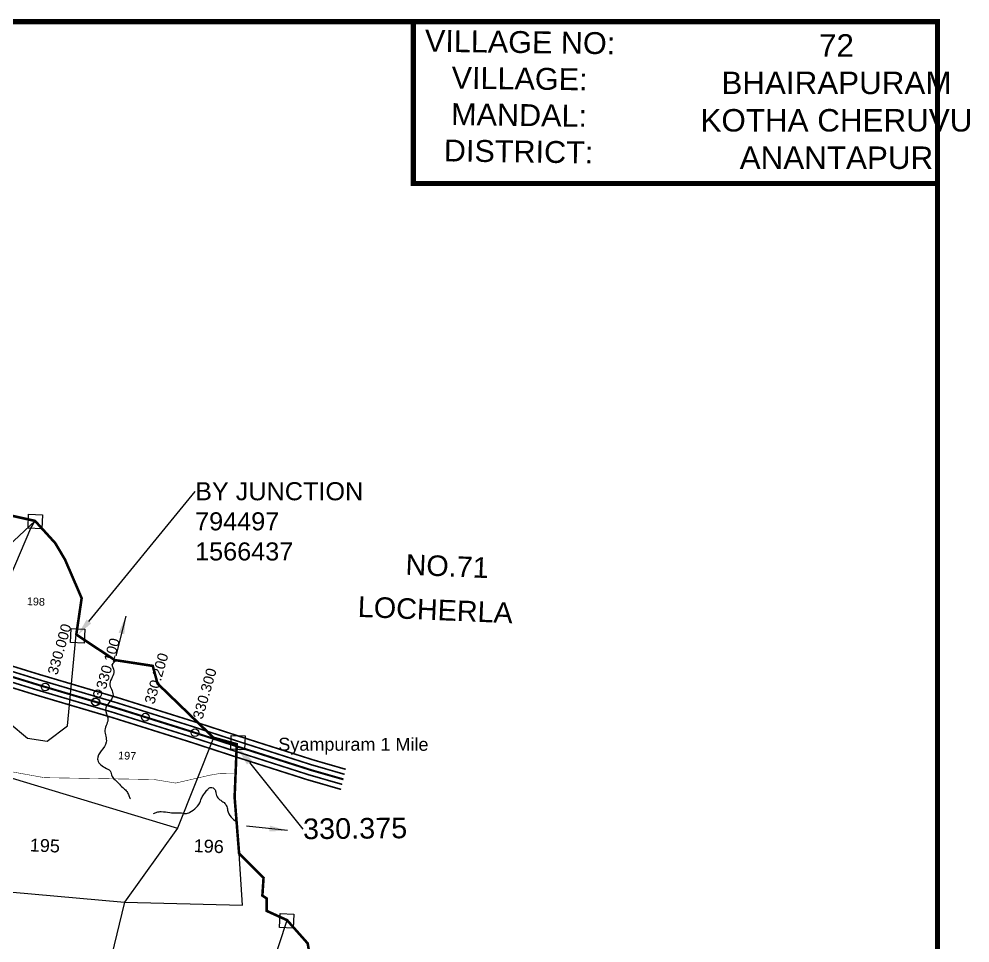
# Model space of a CAD drawing. Header units: feet. Extents: x 791111 to 796227, y 1559709 to 1567976.
# Drawn here: x 794383 to 796227, y 1565830 to 1567621 of the extents above; entities that cross this region are included whole.
import ezdxf
from ezdxf import colors
from ezdxf.entities.mleader import LeaderData, LeaderLine
from ezdxf.enums import TextEntityAlignment as Align
from ezdxf.math import Vec2, Vec3

# ---------------------------------------------------------------- set-up
doc = ezdxf.new("R2010")
doc.units = ezdxf.units.FT
doc.header["$LTSCALE"] = 15
doc.header["$MEASUREMENT"] = 0
doc.header["$PDMODE"] = 32
doc.header["$PDSIZE"] = 15
doc.linetypes.add('HIDDEN2', pattern=[0.1875, 0.125, -0.0625])
for name, color, linetype in [('CANAL1', 7, 'Continuous'), ('CRDS STONES', 7, 'Continuous'), ('CSMark', 72, 'Continuous'), ('PLOT', 7, 'Continuous'), ('PLOT NO', 7, 'Continuous'), ('ROADS', 6, 'Continuous'), ('TANKS-STREAM', 4, 'Continuous'), ('TEXT', 1, 'Continuous'), ('VILLAGE STONES', 240, 'Continuous')]:
    doc.layers.add(name, color=color, linetype=linetype)
doc.layers.add('VILLAGE BOUNDRY', color=5, linetype='HIDDEN2', lineweight=100)
doc.styles.get("Standard").update_dxf_attribs({"font": 'arial.ttf'})
doc.dimstyles.get("Standard").update_dxf_attribs({"dimtxt": 0.18, "dimasz": 35, "dimexe": 0.18, "dimexo": 0.0625, "dimgap": 0.09, "dimtad": 0, "dimtih": 1, "dimtoh": 1, "dimdec": 4, "dimzin": 0, "dimdsep": 46, "dimtxsty": 'Standard', "dimcen": 0.09, "dimadec": 0, "dimazin": 0, "dimtfac": 1, "dimtdec": 4, "dimtofl": 0, "dimtmove": 0, "dimatfit": 3, "dimfxl": 1, "dimtolj": 1, "dimtzin": 0, "dimarcsym": 0})

msp = doc.modelspace()

# ---------------------------------------------------------------- linework, layer by layer
at = {"layer": 'CANAL1', "color": 5, "const_width": 3}
for points in [[(794260, 1566390.2), (794421.5, 1566340.3), (794571.8, 1566295.9), (794719.7, 1566249.5), (794818.6, 1566217.3), (794951.4, 1566174.9), (795014.5, 1566156.8)], [(794254, 1566371.1), (794415.7, 1566321.2), (794566, 1566276.7), (794713.6, 1566230.4), (794812.5, 1566198.3), (794945.6, 1566155.7), (795010, 1566137.2)]]:
    msp.add_lwpolyline(points, dxfattribs=at)
at = {"layer": 'CANAL1', "color": 1, "const_width": 3}
for points in [[(794262.9, 1566399.7), (794424.4, 1566349.9), (794574.7, 1566305.4), (794722.7, 1566259), (794821.7, 1566226.8), (794954.3, 1566184.5), (795016.7, 1566166.5)], [(794251, 1566361.5), (794412.8, 1566311.6), (794563, 1566267.2), (794710.5, 1566220.9), (794809.4, 1566188.7), (794942.7, 1566146.2), (795007.8, 1566127.5)]]:
    msp.add_lwpolyline(points, dxfattribs=at)
at = {"layer": 'CANAL1', "color": 1, "linetype": 'HIDDEN2', "ltscale": 5, "const_width": 4}
msp.add_lwpolyline([(794257, 1566380.6), (794418.6, 1566330.8), (794532.2, 1566297.1), (794568.9, 1566286.3), (794716.6, 1566239.9), (794815.6, 1566207.8), (794948.5, 1566165.3), (795012.3, 1566147)], dxfattribs=at)
at = {"layer": 'CSMark', "color": 3}
for p in [(794434.2, 1566326.1), (794531.5, 1566297.3), (794532.2, 1566297.1), (794628.4, 1566267.6), (794724.4, 1566237.4)]:
    msp.add_point(p, dxfattribs=at)
at = {"layer": 'CSMark', "color": 2}
msp.add_point((794536, 1566313), dxfattribs=at)
at = {"layer": 'PLOT', "lineweight": -2}
for points in [[(794267.6, 1566284.9), (794328, 1566286.5), (794366.5, 1566539.4), (794406.5, 1566634.1), (794414.4, 1566648.1), (794174.3, 1566423.4), (794076.6, 1566336.8)], [(794328, 1566286.5), (794400.1, 1566226.6), (794438.2, 1566221.1), (794477.6, 1566250.5), (794494.4, 1566427.7)], [(793762.8, 1566293), (793652.3, 1566197.9), (793682.8, 1566197.9), (793987, 1565989.3), (794320.3, 1565933), (794588.1, 1565908.6), (794816.5, 1565903), (794810, 1566003.1)], [(794760.6, 1566227.6), (794690.3, 1566052.4), (794588.1, 1565908.6)], [(793652.3, 1566197.9), (793551.8, 1566087), (793681.1, 1566086.2), (793833.3, 1566061.9), (793974.2, 1565751.1), (794282.5, 1565709.1), (794532.5, 1565679.6), (794807, 1565581.3), (794903, 1565874)], [(794286, 1566174.7), (794690.3, 1566052.4)], [(794588.1, 1565908.6), (794532.5, 1565679.6), (794510.4, 1565515.5)]]:
    msp.add_lwpolyline(points, dxfattribs=at)
at = {"layer": 'ROADS', "linetype": 'HIDDEN2', "lineweight": -2, "ltscale": 10, "const_width": 1}
msp.add_lwpolyline([(793750.2, 1566281.2), (793801.2, 1566282), (793820.8, 1566275.4), (793928.1, 1566249), (794034.1, 1566198.9), (794218.8, 1566181.3), (794275.3, 1566166.2), (794333.6, 1566168.1), (794432.5, 1566150.3), (794645.3, 1566146.7), (794687, 1566139.8), (794753.3, 1566155.1), (794773.8, 1566158.6), (794800.3, 1566158.4)], dxfattribs=at)
at = {"layer": 'TANKS-STREAM', "lineweight": -2}
for points in [[(794572, 1566377.4), (794564.1, 1566369.7), (794567.4, 1566357.1), (794559.4, 1566332.9), (794565.7, 1566310.4), (794550.8, 1566282.3), (794555.6, 1566266.1), (794549.9, 1566242.1), (794552.5, 1566219.2), (794535.5, 1566186.3), (794549.7, 1566169.8), (794559.8, 1566163.3), (794563.8, 1566152.8), (794571.8, 1566144), (794578.3, 1566137.4), (794586.4, 1566129.4), (794592.2, 1566123.2), (794596.3, 1566115.4), (794599.2, 1566109.3)], [(794644.2, 1566080.9), (794650.6, 1566083.4), (794659.1, 1566084.5), (794675.4, 1566082.7), (794690.1, 1566082.1), (794700.8, 1566081.6), (794705.6, 1566080.6), (794714.5, 1566083.3), (794735.3, 1566104.9), (794738.4, 1566113.3), (794743.5, 1566120.4), (794749.2, 1566127.5), (794754.2, 1566131), (794763.6, 1566126.9), (794764.8, 1566120.6), (794768.6, 1566111.4), (794774.4, 1566106.4), (794782.6, 1566100.4), (794786.8, 1566091.8), (794788.7, 1566083.2), (794797.2, 1566071.3), (794805.7, 1566063.3)]]:
    msp.add_spline(points, degree=3, dxfattribs=at)
at = {"layer": 'VILLAGE BOUNDRY', "lineweight": -2, "ltscale": 10, "const_width": 5}
msp.add_lwpolyline([(794110.1, 1566715.7), (794414.4, 1566648.1), (794453.6, 1566605), (794472.5, 1566573.1), (794504.8, 1566498.3), (794494.4, 1566427.7), (794569, 1566378.3), (794642.6, 1566367), (794651.9, 1566332.7), (794760.6, 1566227.6), (794805.5, 1566215.2), (794801.3, 1566112.4), (794810, 1566003.1), (794857.4, 1565956.1), (794855.1, 1565921.7), (794863.3, 1565916.2), (794863.4, 1565892), (794903, 1565874), (794942.9, 1565829), (794957.2, 1565748.3)], dxfattribs=at)
at = {"layer": 'VILLAGE STONES', "color": 5, "lineweight": -3, "const_width": 10}
for points in [[(796163.8, 1567616.1), (791116.2, 1567616.1), (791116.2, 1559714.2), (796163.8, 1559714.2)], [(795147.8, 1567616.1), (796163.8, 1567616.1), (796163.8, 1567302.2), (795147.8, 1567302.2)]]:
    msp.add_lwpolyline(points, close=True, dxfattribs=at)
at = {"layer": 'VILLAGE STONES', "lineweight": -2}
for points in [[(794401.9, 1566661.1), (794428.6, 1566660), (794427.5, 1566633), (794400.8, 1566634.1)], [(794484.2, 1566439.4), (794510.9, 1566438.2), (794509.8, 1566411.2), (794483.1, 1566412.3)], [(794794.9, 1566232.3), (794821.5, 1566231.2), (794820.4, 1566204.2), (794793.7, 1566205.3)], [(794889.3, 1565886.7), (794916, 1565885.6), (794914.9, 1565858.6), (794888.2, 1565859.7)]]:
    msp.add_lwpolyline(points, close=True, dxfattribs=at)

# ---------------------------------------------------------------- texts
at = {"layer": 'CSMark', "color": 1}
for s, p in [('330.000', (794447.8, 1566350.8)), ('330.100', (794541.9, 1566323)), ('330.200', (794635.7, 1566294.2)), ('330.300', (794729.3, 1566264.8))]:
    msp.add_text(s, height=20, rotation=73.9789, dxfattribs=at).set_placement(p, align=Align.MIDDLE_LEFT)
at = {"layer": 'PLOT NO', "lineweight": -2}
for s, height, p in [('198', 15, (794416.1, 1566491.7)), ('197', 15, (794593, 1566192.9)), ('195', 25, (794433.5, 1566018.7)), ('196', 25, (794751.2, 1566017.5))]:
    msp.add_text(s, height=height, rotation=357.6281, dxfattribs=at).set_placement(p, align=Align.MIDDLE_CENTER)
at = {"layer": 'PLOT NO', "linetype": 'Continuous', "lineweight": -2}
msp.add_text('Syampuram 1 Mile ', height=25, rotation=359.9606, dxfattribs=at).set_placement((794886, 1566202.6))
at = {"layer": 'TEXT', "lineweight": -2}
for s, p in [('NO.71', (795132, 1566543.8)), ('LOCHERLA', (795039.4, 1566462.1))]:
    msp.add_text(s, height=39.91, rotation=357.6281, dxfattribs=at).set_placement(p)
at = {"layer": 'VILLAGE STONES', "lineweight": -3, "insert": (795355, 1567597.7), "char_height": 42.424, "width": 364.155, "attachment_point": 2, "rotation": 359.2082}
msp.add_mtext('VILLAGE NO:\\PVILLAGE:\\PMANDAL:\\PDISTRICT:', dxfattribs=at)
at = {"layer": 'VILLAGE STONES', "lineweight": -3, "insert": (795967.9, 1567591.7), "char_height": 43.534, "width": 832.293, "attachment_point": 2}
msp.add_mtext('72\\PBHAIRAPURAM\\PKOTHA CHERUVU \\PANANTAPUR ', dxfattribs=at)

# ---------------------------------------------------------------- leaders
at = {"layer": 'CRDS STONES', "color": 1}
ml = msp.add_multileader_mtext('Standard', dxfattribs=at)
ml.set_content('BY JUNCTION\\P794497\\P1566437', color=1)
ml.set_leader_properties()
ml.build(insert=Vec2(0, 0))
ml.multileader.update_dxf_attribs({"dogleg_length": 0.36, "arrow_head_size": 35})
ctx = ml.context
ctx.base_point, ctx.char_height, ctx.arrow_head_size, ctx.landing_gap_size, ctx.plane_origin = Vec3(794724.6, 1566705.3), 35, 35, 0.09, Vec3(793896, 1565948.6)
notes = []
notes.append((ctx, [(0, (1, 1, 0), (794724.6, 1566705.3), (1, 0), 1.396927018504357e-11, [(0, [(794496.7, 1566426.1)], 0, [])])]))
ctx.mtext.insert, ctx.mtext.flow_direction = Vec3(794724.7, 1566723.1), 5
at = {"layer": 'VILLAGE BOUNDRY', "linetype": 'Continuous', "lineweight": -2}
for points in [[(794590.5, 1566463.7), (794571, 1566386.3)], [(794903.8, 1566047.8), (794824.4, 1566056.5)]]:
    msp.add_leader(points, dimstyle='Standard', override={"dimgap": 0.09, "dimtad": 0}, dxfattribs=at)
at = {"layer": 'VILLAGE STONES', "color": 1}
ml = msp.add_multileader_mtext('Standard', dxfattribs=at)
ml.set_content('330.375', color=1)
ml.set_leader_properties()
ml.build(insert=Vec2(0, 0))
ml.multileader.update_dxf_attribs({"dogleg_length": 0.36, "arrow_head_size": 40})
ctx = ml.context
ctx.base_point, ctx.char_height, ctx.arrow_head_size, ctx.landing_gap_size, ctx.plane_origin, ctx.plane_x_axis, ctx.plane_y_axis = Vec3(794933.8, 1566050.6), 40, 40, 0.0911, Vec3(796181.4, 1565435.4), Vec3(0.999954, 0.009564), Vec3(-0.009564, 0.999954)
notes.append((ctx, [(0, (1, 1, 0), (794933.8, 1566050.6), (0.999954, 0.009564), 7.830585350072124e-12, [(0, [(794805.3, 1566211.1)], 0, [])])]))
ctx.mtext.insert, ctx.mtext.text_direction, ctx.mtext.rotation, ctx.mtext.flow_direction = Vec3(794933.7, 1566071), Vec3(0.999954, 0.009564), 0.009564, 5
for ctx, leaders in notes:
    for number, flags, end, landing, length, lines in leaders:
        leader = LeaderData()
        leader.index, (leader.has_last_leader_line, leader.has_dogleg_vector, leader.attachment_direction) = number, flags
        leader.last_leader_point, leader.dogleg_vector, leader.dogleg_length = Vec3(end), Vec3(landing), length
        for number, points, colour, breaks in lines:
            line = LeaderLine()
            line.index, line.vertices, line.color, line.breaks = number, Vec3.list(points), colors.encode_raw_color(colour), breaks
            leader.lines.append(line)
        ctx.leaders.append(leader)

doc.saveas('drawing.dxf')
